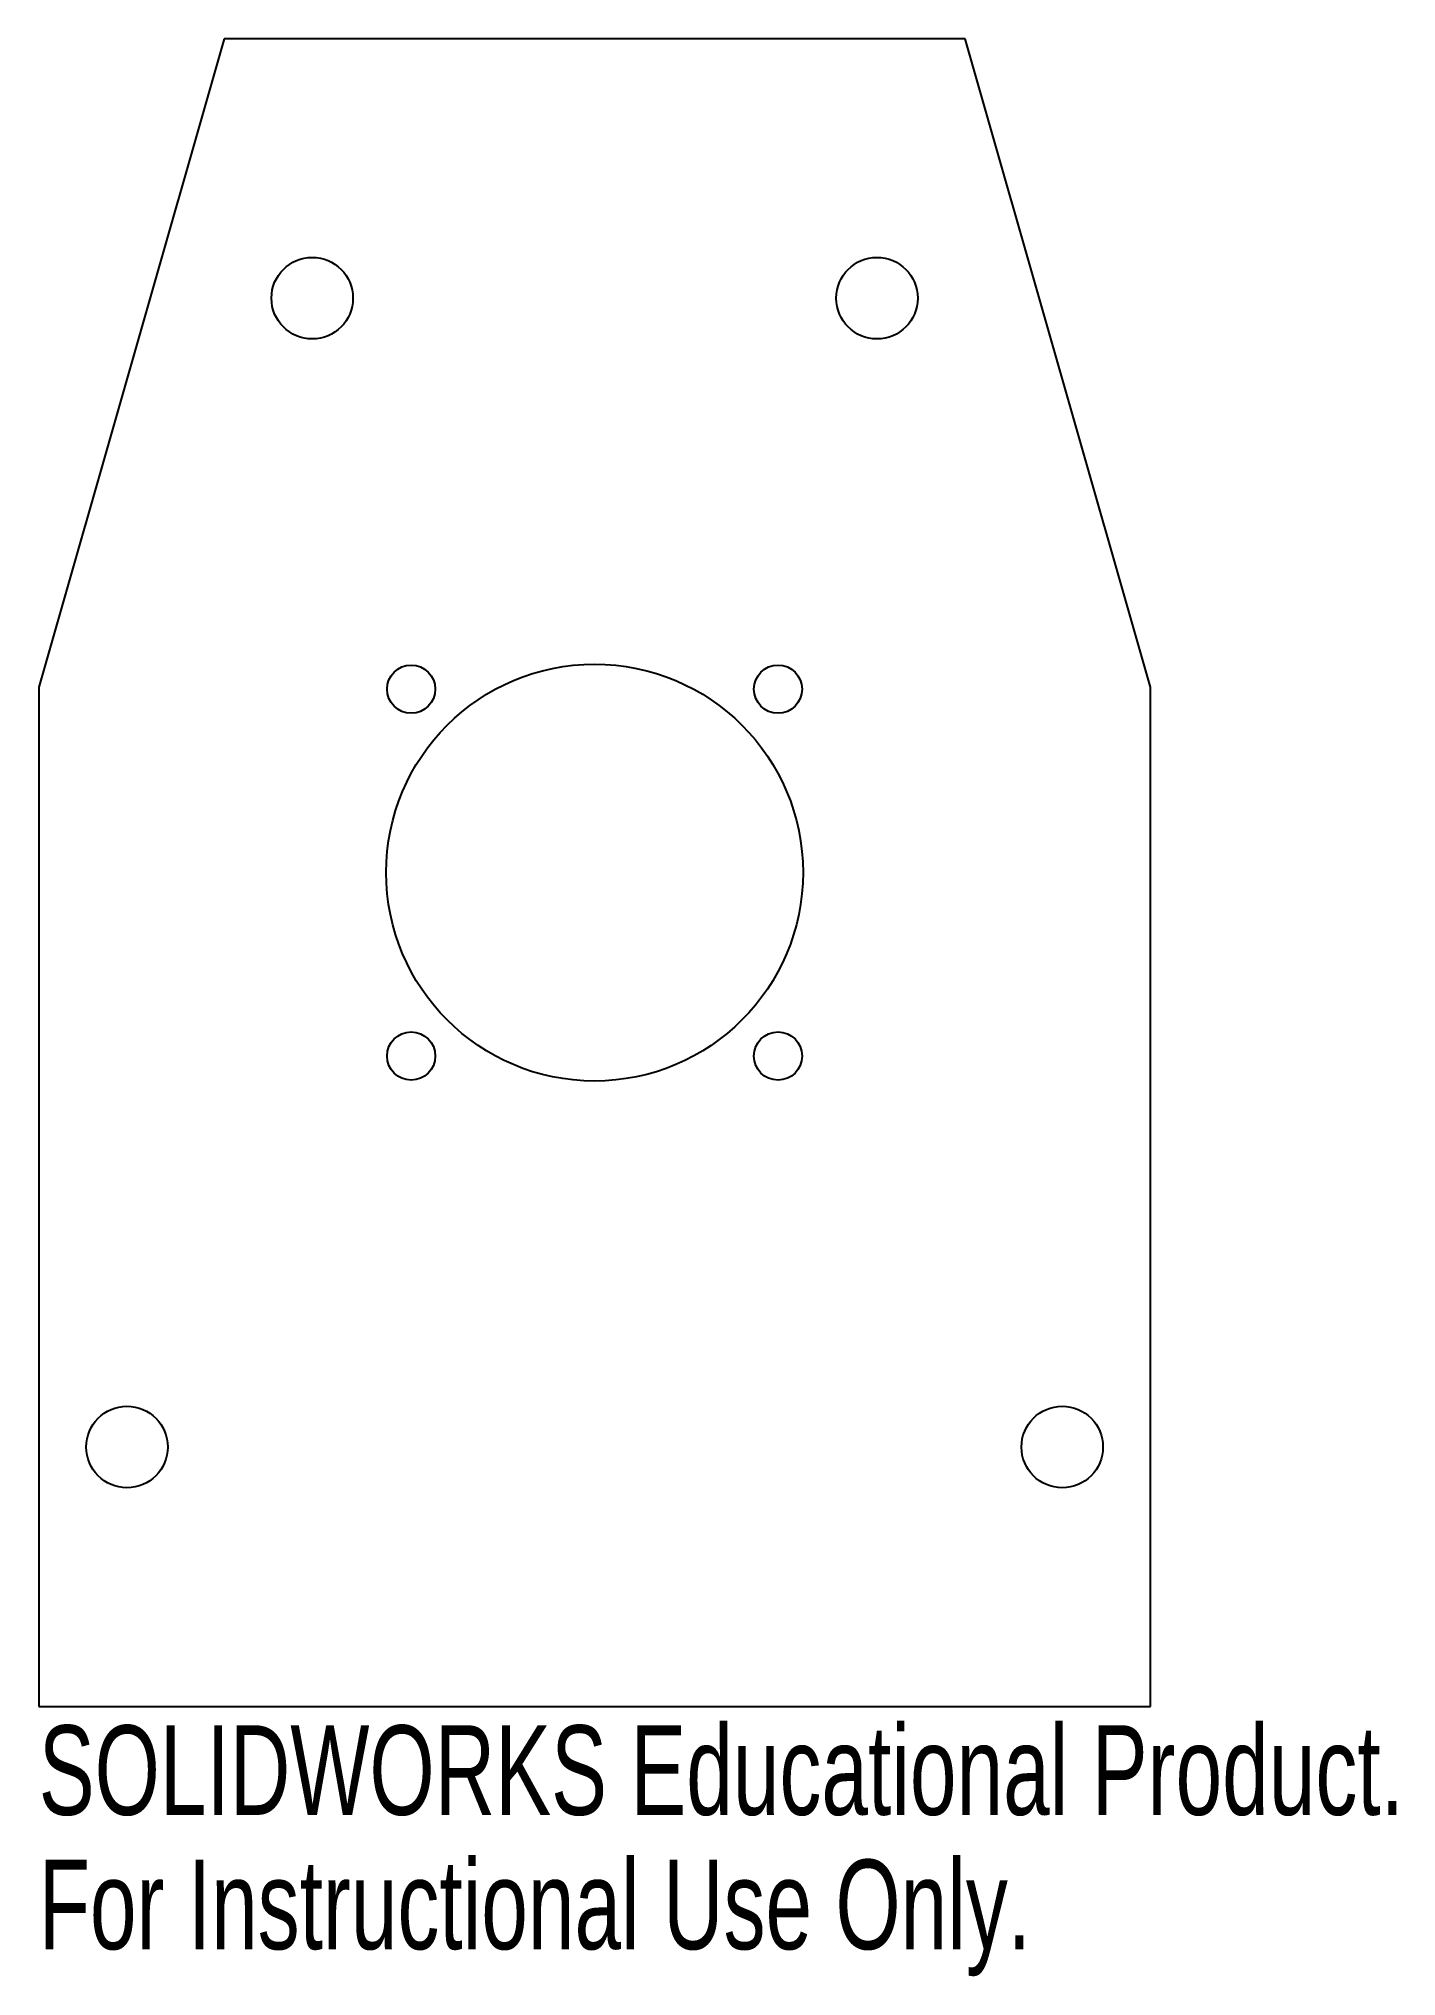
# Model space of a CAD drawing. Header units: millimetres. Extents: x -30 to 43, y -60 to 45.
import ezdxf

# ---------------------------------------------------------------- set-up
doc = ezdxf.new("R2010")
doc.units = ezdxf.units.MM
doc.styles.add('SLDTEXTSTYLE0', font='TXT', dxfattribs={"width": 0.7})

msp = doc.modelspace()

# ---------------------------------------------------------------- linework, layer by layer
at = {"color": 7, "linetype": 'Continuous', "lineweight": 25}
for p, q in [((-20, 45), (-30, 10)), ((20, 45), (-20, 45)), ((30, 10), (20, 45)), ((-30, 10), (-30, -45)), ((30, -45), (30, 10)), ((-30, -45), (30, -45))]:
    msp.add_line(p, q, dxfattribs=at)
for centre, radius in [((-15.24, 31), 2.2), ((15.24, 31), 2.2), ((0, 0), 11.25), ((-9.9, 9.9), 1.3), ((9.9, 9.9), 1.3), ((-9.9, -9.9), 1.3), ((9.9, -9.9), 1.3), ((-25.24, -31), 2.2), ((25.24, -31), 2.2)]:
    msp.add_circle(centre, radius, dxfattribs=at)

# ---------------------------------------------------------------- texts
at = {"color": 7, "linetype": 'Continuous', "char_height": 4.8336, "attachment_point": 1, "style": 'SLDTEXTSTYLE0'}
for s, insert in [('SOLIDWORKS Educational Product.', (-30, -46.02)), ('For Instructional Use Only.', (-30, -53.27))]:
    msp.add_mtext(s, dxfattribs=dict(at, insert=insert))

doc.saveas('drawing.dxf')
